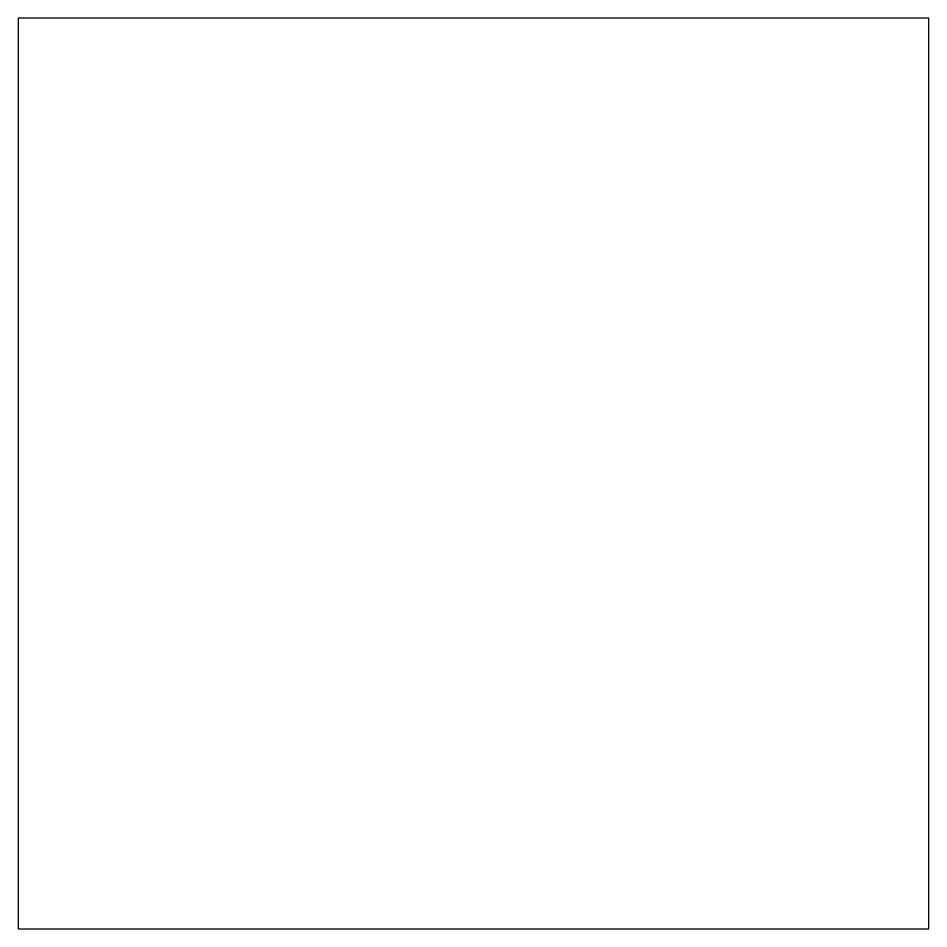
# Model space of a CAD drawing. Header units: millimetres. Extents: x 90 to 165, y 98.2 to 173.2.
import ezdxf

# ---------------------------------------------------------------- set-up
doc = ezdxf.new("R2010")
doc.units = ezdxf.units.MM
doc.header["$MEASUREMENT"] = 0
doc.layers.add('DIMENSION', color=7, linetype='Continuous')

msp = doc.modelspace()

# ---------------------------------------------------------------- linework, layer by layer
at = {"layer": 'DIMENSION'}
msp.add_lwpolyline([(90.038, 98.244), (165.038, 98.244), (165.038, 173.244), (90.038, 173.244)], close=True, dxfattribs=at)

doc.saveas('drawing.dxf')
